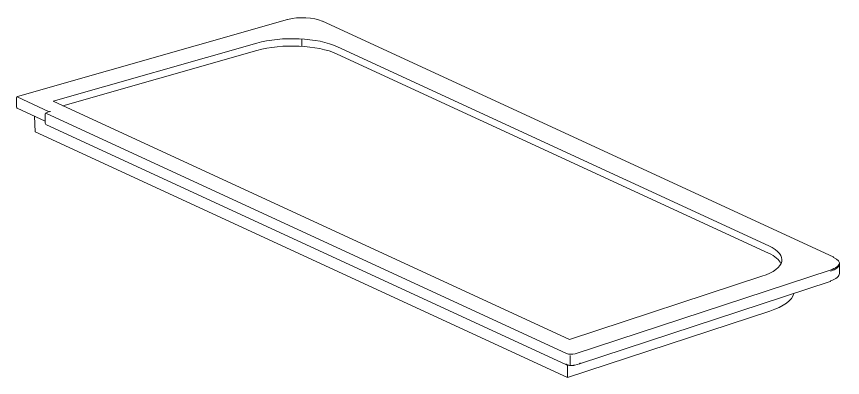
# Model space of a CAD drawing. Header units: millimetres. Extents: x -945 to 945, y -155 to 148.
# Drawn here: x -190.1 to -126.5, y -30.1 to -2.3 of the extents above; entities that cross this region are included whole.
import ezdxf

# ---------------------------------------------------------------- set-up
doc = ezdxf.new("R2010")
doc.units = ezdxf.units.MM
doc.header["$MEASUREMENT"] = 0
doc.layers.add('layer 1', color=7, linetype='Continuous')

msp = doc.modelspace()

# ---------------------------------------------------------------- linework, layer by layer
at = {"layer": 'layer 1', "lineweight": 18}
for points in [[(-166.5516, -2.6856), (-167.1978, -2.3875), (-168.3569, -2.3352), (-169.1728, -2.5674)], [(-169.2002, -2.5639), (-169.2002, -2.5639), (-189.9864, -8.478), (-189.9864, -8.478)], [(-127.2264, -20.8086), (-127.2264, -20.8086), (-166.5097, -2.6875), (-166.5097, -2.6875)], [(-187.247, -8.8404), (-187.247, -8.8404), (-171.5725, -4.3807), (-171.5725, -4.3807)], [(-165.3643, -4.6607), (-166.8948, -3.9547), (-169.6401, -3.8309), (-171.5725, -4.3807)], [(-165.3805, -5.2218), (-166.9039, -4.519), (-169.6365, -4.3958), (-171.5599, -4.943)], [(-171.5599, -4.943), (-171.5599, -4.943), (-186.4881, -9.1904), (-186.4881, -9.1904)], [(-165.3643, -4.6607), (-165.3643, -4.6607), (-132.1785, -19.9691), (-132.1785, -19.9691)], [(-132.1947, -20.5302), (-132.1947, -20.5302), (-165.3805, -5.2218), (-165.3805, -5.2218)], [(-189.9864, -8.478), (-190.0294, -8.4902), (-190.0591, -8.5295), (-190.0591, -8.5742)], [(-190.0591, -8.5742), (-190.0591, -8.5742), (-190.0591, -9.2994), (-190.0591, -9.2994)], [(-147.5247, -27.164), (-147.5247, -27.164), (-187.247, -8.8404), (-187.247, -8.8404)], [(-190.0591, -9.2994), (-190.0591, -9.3384), (-190.0364, -9.3739), (-190.0009, -9.3902)], [(-190.0009, -9.3902), (-190.0009, -9.3902), (-187.8554, -10.3799), (-187.8554, -10.3799)], [(-188.6667, -10.0057), (-188.6667, -10.0057), (-188.6297, -11.1989), (-188.6297, -11.1989)], [(-187.7846, -9.733), (-187.8267, -9.7458), (-187.8554, -9.7846), (-187.8554, -9.8286)], [(-187.8554, -9.8286), (-187.8554, -9.8286), (-187.8554, -10.5409), (-187.8554, -10.5409)], [(-187.5103, -9.6492), (-187.5103, -9.6492), (-187.7846, -9.733), (-187.7846, -9.733)], [(-187.4451, -9.6411), (-187.4678, -9.6403), (-187.4902, -9.643), (-187.5103, -9.6492)], [(-187.8554, -10.5409), (-187.8554, -10.5799), (-187.8327, -10.6154), (-187.7973, -10.6317)], [(-187.7973, -10.6317), (-187.7973, -10.6317), (-147.7388, -29.1104), (-147.7388, -29.1104)], [(-188.6297, -11.1989), (-188.6297, -11.1989), (-147.6716, -30.0925), (-147.6716, -30.0925)], [(-132.7091, -22.3081), (-130.8826, -21.7094), (-130.6479, -20.6751), (-132.1785, -19.9691)], [(-131.2411, -21.3374), (-131.3617, -21.0412), (-131.691, -20.7625), (-132.1947, -20.5302)], [(-127.4266, -21.9153), (-126.6148, -21.6492), (-126.5105, -21.1895), (-127.1907, -20.8757)], [(-127.1907, -20.8757), (-127.1907, -20.8441), (-127.2041, -20.8188), (-127.2264, -20.8086)], [(-126.7419, -22.0911), (-126.7419, -22.0911), (-126.7419, -21.3496), (-126.7419, -21.3496)], [(-127.4266, -22.6567), (-126.9915, -22.5141), (-126.7419, -22.3079), (-126.7419, -22.0911)], [(-132.7091, -22.3081), (-132.7091, -22.3081), (-147.5247, -27.164), (-147.5247, -27.164)], [(-146.7313, -29.0395), (-146.7313, -29.0395), (-127.4612, -22.7235), (-127.4612, -22.7235)], [(-127.4612, -22.7235), (-127.4399, -22.7165), (-127.4266, -22.6909), (-127.4266, -22.6567)], [(-132.0882, -24.9849), (-131.0379, -24.6406), (-130.3794, -24.1582), (-130.2486, -23.6371)], [(-147.6716, -30.0925), (-147.6716, -30.0925), (-132.0882, -24.9849), (-132.0882, -24.9849)], [(-147.6555, -29.137), (-147.6555, -29.137), (-147.6716, -30.0925), (-147.6716, -30.0925)], [(-147.1054, -29.146), (-147.1054, -29.146), (-146.7327, -29.0399), (-146.7327, -29.0399)], [(-146.7327, -29.0399), (-146.7104, -29.0335), (-146.696, -29.0074), (-146.6955, -28.9723)]]:
    msp.add_open_spline(points, degree=3, dxfattribs=at)
at = {"layer": 'layer 1', "lineweight": 13}
for points in [[(-168.1122, -4.0608), (-168.1122, -4.0608), (-168.1157, -4.6247), (-168.1157, -4.6247)], [(-190.0087, -8.5181), (-190.0087, -8.5181), (-187.5351, -9.6591), (-187.5351, -9.6591)], [(-187.805, -9.7725), (-187.805, -9.7725), (-147.752, -28.2487), (-147.752, -28.2487)], [(-127.4522, -21.8308), (-127.0347, -21.6986), (-126.7795, -21.508), (-126.7457, -21.3034)], [(-127.4521, -21.8309), (-127.4521, -21.8309), (-147.0888, -28.2671), (-147.0888, -28.2671)], [(-147.7514, -28.2479), (-147.5752, -28.3162), (-147.2907, -28.3243), (-147.0891, -28.2666)], [(-147.4532, -28.3963), (-147.4532, -28.3963), (-147.4532, -29.1126), (-147.4532, -29.1126)]]:
    msp.add_open_spline(points, degree=3, dxfattribs=at)
at = {"layer": 'layer 1', "lineweight": 18}
for points, knots in [([(-147.7051, -29.1105), (-147.7249, -29.1158), (-147.7444, -29.1114), (-147.7582, -29.0985), (-147.772, -29.0857), (-147.7799, -29.0645), (-147.7799, -29.0408)], [0, 0, 0, 0, 0.5, 0.5, 0.5, 1, 1, 1, 1]), ([(-147.7508, -29.1043), (-147.7309, -29.1134), (-147.7092, -29.1217), (-147.6854, -29.1292), (-147.6615, -29.1367), (-147.6356, -29.1434), (-147.6084, -29.1493), (-147.5812, -29.1551), (-147.5527, -29.16), (-147.5232, -29.1639), (-147.4939, -29.1677), (-147.4637, -29.1706), (-147.4332, -29.1723), (-147.4027, -29.174), (-147.372, -29.1746), (-147.3417, -29.1741), (-147.3113, -29.1736), (-147.2813, -29.172), (-147.2522, -29.1693), (-147.223, -29.1667), (-147.1948, -29.163), (-147.1682, -29.1584), (-147.1417, -29.1538), (-147.1169, -29.1482), (-147.0935, -29.1416)], [0, 0, 0, 0, 0.125, 0.125, 0.125, 0.25, 0.25, 0.25, 0.375, 0.375, 0.375, 0.5, 0.5, 0.5, 0.625, 0.625, 0.625, 0.75, 0.75, 0.75, 0.875, 0.875, 0.875, 1, 1, 1, 1]), ([(-147.7051, -29.1105), (-147.6366, -29.1421), (-147.5369, -29.1633), (-147.4288, -29.1693), (-147.3207, -29.1753), (-147.2135, -29.1655), (-147.1318, -29.1423)], [0, 0, 0, 0, 0.5, 0.5, 0.5, 1, 1, 1, 1])]:
    msp.add_open_spline(points, degree=3, knots=knots, dxfattribs=at)

doc.saveas('drawing.dxf')
